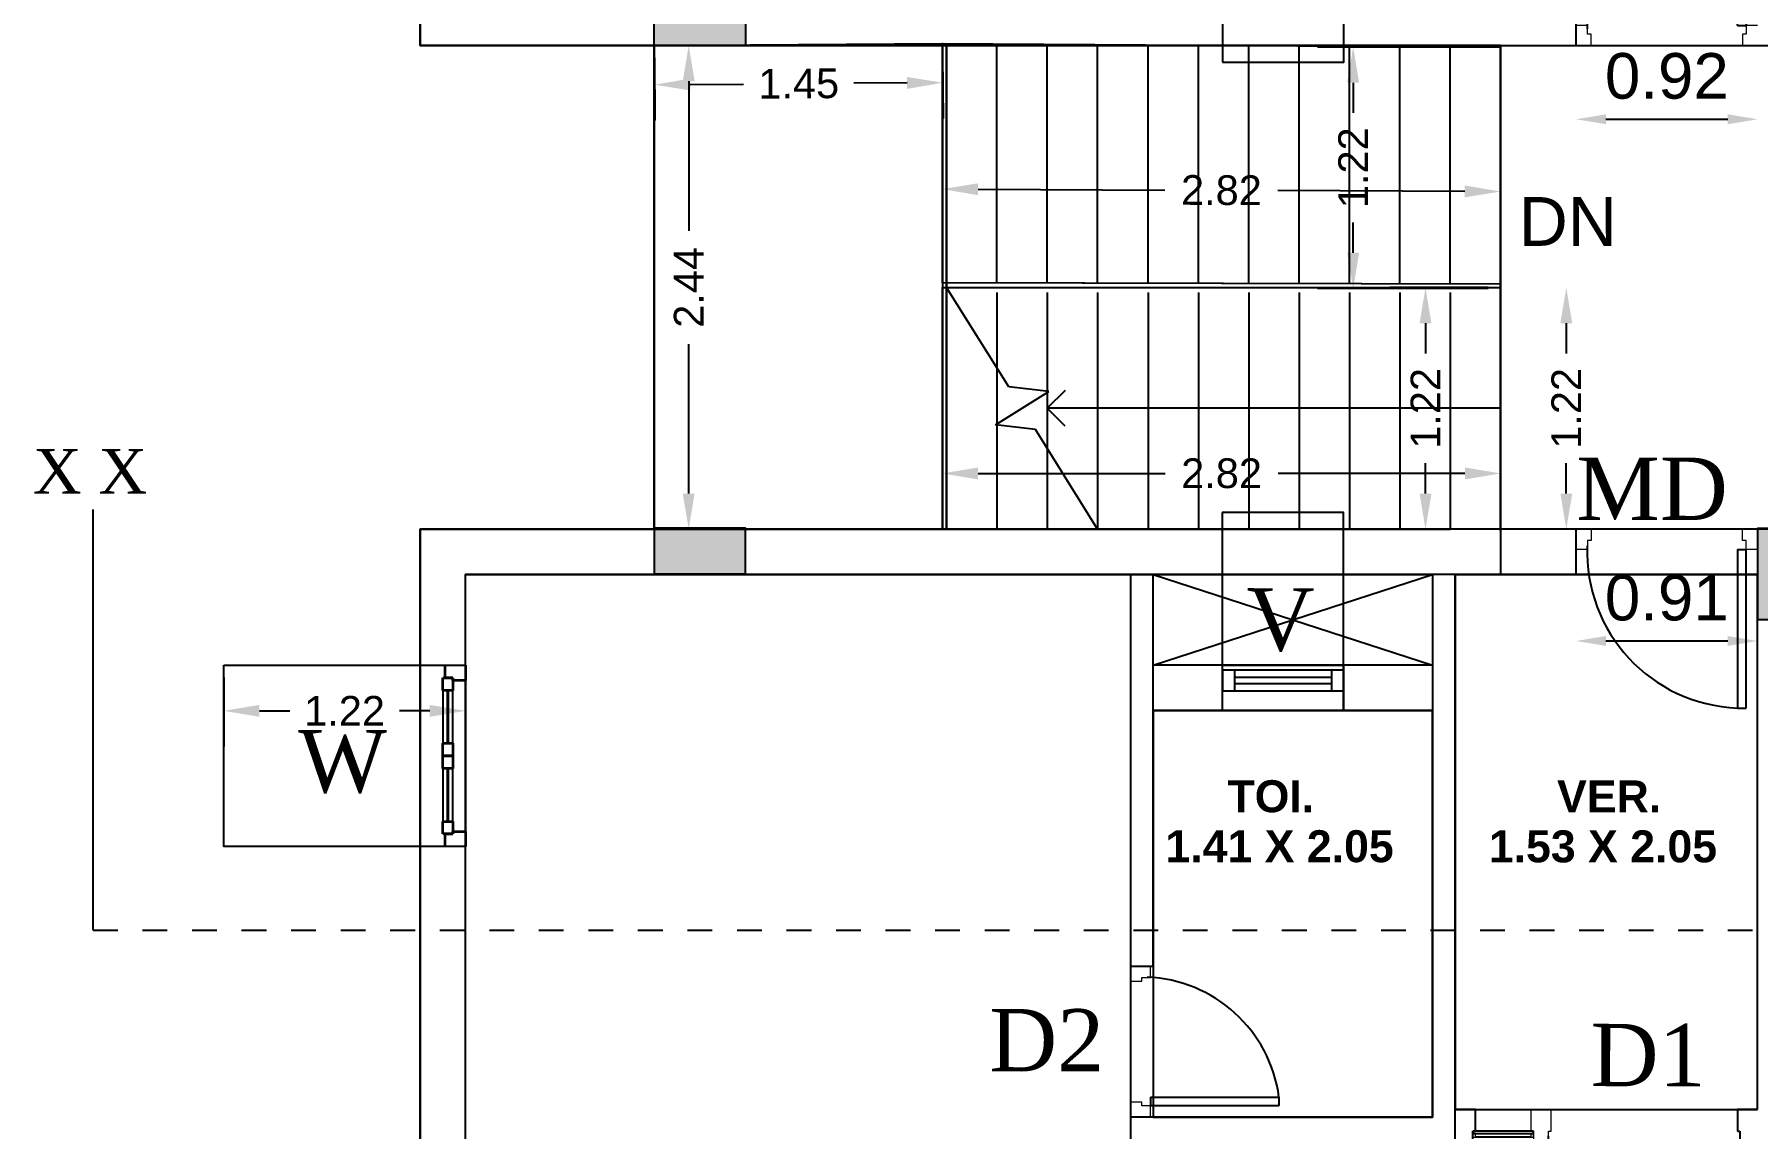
# Model space of a CAD drawing. Header units: metres. Extents: x 8742 to 14639, y -4028 to 1902.
# Drawn here: x 8768.46 to 8777.15, y 1853.75 to 1859.27 of the extents above; entities that cross this region are included whole.
import ezdxf

# ---------------------------------------------------------------- set-up
doc = ezdxf.new("R2010")
doc.units = ezdxf.units.M
doc.linetypes.add('Dash', pattern=[0.25, 0.125, -0.125])
for name, color, linetype in [('BLK_1_FLR_1_BLT_UP_AREA', 3, 'Continuous'), ('BLK_1_FLR_1_BLT_UP_AREA_DEDUCT', 3, 'Continuous'), ('BLK_1_FLR_1_CARPET_AREA', 3, 'Continuous'), ('BLK_1_FLR_1_EXIT_WIDTH_DOOR', 2, 'Continuous'), ('BLK_1_FLR_1_EXIT_WIDTH_STAIR', 1, 'Continuous'), ('BLK_1_FLR_1_REGULAR_ROOM_2', 1, 'Continuous'), ('BLK_1_FLR_1_ROOM_2_LIGHT_VENTILATION_2', 1, 'Continuous'), ('BLK_1_FLR_1_STAIR_1', 1, 'Continuous'), ('BLK_1_FLR_1_STAIR_1_FLIGHT_1', 7, 'Continuous'), ('BLK_1_FLR_1_STAIR_1_FLIGHT_2', 7, 'Continuous'), ('BLK_1_FLR_1_STAIR_1_LANDING_1', 7, 'Continuous'), ('BLK_1_FLR_1_UNITFA_1', 234, 'Continuous'), ('BLK_1_FLR_1_UNITFA_4', 234, 'Continuous'), ('BLK_1_FLR_1_VERANDAH', 5, 'Continuous'), ('BLK_1_FLR_1_WC_BATH', 3, 'Continuous'), ('TEXT 1', 7, 'Continuous'), ('TOILET_VENTILATION', 6, 'Continuous')]:
    doc.layers.add(name, color=color, linetype=linetype)
doc.styles.add('ANAND', font='times.ttf')
doc.styles.add('Arial', font='arial.ttf', dxfattribs={"height": 9.680442})
doc.styles.add('Arial_B_2', font='arialbd.ttf', dxfattribs={"height": 10.306118})
doc.styles.get("Standard").update_dxf_attribs({"font": 'arial.ttf'})
doc.styles.add('style1', font='times.ttf')
doc.dimstyles.new('ISO-25', dxfattribs={"dimtxt": 0.23, "dimasz": 0.15, "dimexe": 1.25, "dimexo": 0.625, "dimgap": 0.1, "dimtad": 1, "dimdsep": 46, "dimtxsty": 'Standard', "dimcen": 0, "dimse1": 1, "dimse2": 1, "dimadec": 0, "dimazin": 0, "dimtfac": 1, "dimtmove": 0, "dimatfit": 3, "dimfxl": 0, "dimarcsym": 0})
doc.dimstyles.get("Standard").update_dxf_attribs({"dimtxt": 0.15, "dimasz": 0.18, "dimexe": 0.18, "dimexo": 0.0625, "dimgap": 0.09, "dimtad": 0, "dimzin": 0, "dimdsep": 46, "dimtxsty": 'Standard', "dimcen": 0.09, "dimadec": 0, "dimazin": 0, "dimtfac": 1, "dimtofl": 0, "dimtmove": 0, "dimatfit": 3, "dimfxl": 0, "dimtolj": 1, "dimtzin": 0, "dimarcsym": 0})
doc.dimstyles.new('STANDARD$0', dxfattribs={"dimscale": 0, "dimtxt": 9, "dimasz": 2, "dimexe": 2, "dimexo": 1, "dimgap": 0.5, "dimtad": 1, "dimdec": 1, "dimzin": 0, "dimdsep": 46, "dimlunit": 4, "dimtxsty": 'Standard', "dimblk1": 'ARCHTICK', "dimblk2": 'ARCHTICK', "dimsah": 1, "dimcen": 0, "dimdle": 1.5, "dimclrd": 1, "dimclre": 1, "dimclrt": 4, "dimadec": 0, "dimazin": 0, "dimtfac": 0.3, "dimtdec": 1, "dimtix": 1, "dimtmove": 0, "dimatfit": 3, "dimldrblk": 'ARCHTICK', "dimfxl": 0, "dimfrac": 2, "dimtolj": 1, "dimtzin": 0, "dimarcsym": 0})

# ---------------------------------------------------------------- blocks, each defined once
blk = doc.blocks.new('DOOR - DOOR-1657968-3_1ST_FLOOR')
for p, q in [((14, 31), (15.75, 31)), ((14, -0.5), (14, 31)), ((15.75, 31), (15.75, -0.5)), ((14, -0.5), (15.75, -0.5))]:
    blk.add_line(p, q)
at = {"lineweight": 18}
for p, q in [((-15.75, -0.5), (-18, -0.5)), ((-15.75, -2.25), (-15.75, -0.5)), ((-15, -2.25), (-15.75, -2.25)), ((-15, -4.5), (-15, -2.25)), ((15.75, -2.25), (15, -2.25)), ((15, -2.25), (15, -4.5)), ((18, -0.5), (15.75, -0.5)), ((15.75, -0.5), (15.75, -2.25)), ((-18, -4.5), (-15, -4.5)), ((15, -4.5), (18, -4.5))]:
    blk.add_line(p, q, dxfattribs=at)
blk.add_arc((15.2, 0), 31.02, 92.2138, 182.2138)
blk = doc.blocks.new('DOOR - DOOR-1656807-3_1ST_FLOOR')
at = {"lineweight": 18}
for p, q in [((-18, 4.5), (-15, 4.5)), ((-15, 4.5), (-15, 2.25)), ((15, 4.5), (18, 4.5)), ((15, 2.25), (15, 4.5)), ((-15.75, 0.5), (-18, 0.5)), ((-15.75, 2.25), (-15.75, 0.5)), ((-15, 2.25), (-15.75, 2.25)), ((15.75, 2.25), (15, 2.25)), ((15.75, 0.5), (15.75, 2.25)), ((18, 0.5), (15.75, 0.5))]:
    blk.add_line(p, q, dxfattribs=at)
for p, q in [((14, 0.5), (15.75, 0.5)), ((14, 0.5), (14, -31)), ((15.75, -31), (15.75, 0.5)), ((14, -31), (15.75, -31))]:
    blk.add_line(p, q)
blk.add_arc((15.2, 0), 31.02, 177.7862, 267.7862)
blk = doc.blocks.new('Main Door - Main Door-1701224-3_1ST_FLOOR')
for p, q in [((-26.5, 40.25), (-24.75, 40.25)), ((-26.5, 40.25), (-26.5, 2.25)), ((-24.75, 2.25), (-24.75, 40.25)), ((-26.5, 2.25), (-30, 2.25)), ((-24.75, 2.25), (-26.5, 2.25)), ((-26.5, 0.5), (-26.5, 2.25)), ((-26, 0.5), (-26.5, 0.5)), ((-26, -3.75), (-26, 0.5)), ((26.5, 2.25), (14.5, 2.25)), ((26.5, 1), (14.5, 1)), ((14.5, 1), (14.5, 0.5)), ((14.5, 0.5), (26.5, 0.5)), ((15, 1.7), (26, 1.7)), ((26.5, 0.5), (26, 0.5)), ((26, 0.5), (26, -3.75)), ((30, 2.25), (26.5, 2.25)), ((26.5, 2.25), (26.5, 0.5)), ((26.5, 0.5), (26.5, 1)), ((-30, -3.75), (-26, -3.75)), ((26, -3.75), (30, -3.75))]:
    blk.add_line(p, q)
at = {"lineweight": 18}
for p, q in [((11, 0.5), (11, -3.75)), ((11.5, 0.5), (11, 0.5)), ((14.5, 2.25), (11.5, 2.25)), ((11.5, 2.25), (11.5, 0.5)), ((14.5, 0.5), (14.5, 2.25)), ((15, 1.7), (14.5, 1.7)), ((14.5, 1.7), (14.5, 1)), ((14.5, 1), (15, 1)), ((15, 0.5), (14.5, 0.5)), ((15, 1), (15, 1.7)), ((15, -3.75), (15, 0.5)), ((26.5, 1.7), (26, 1.7)), ((26, 1.7), (26, 1)), ((26, 1), (26.5, 1)), ((26.5, 1), (26.5, 1.7)), ((11, -3.75), (15, -3.75))]:
    blk.add_line(p, q, dxfattribs=at)
blk.add_arc((-25.98, 2.71), 37.56, 358.1278, 88.1278)
blk = doc.blocks.new('Louvre - V1-1730498-3_1ST_FLOOR')
for p, q in [((-23.42, 0.9), (-23.42, 4.88)), ((0.58, 4.88), (0.58, 0.9)), ((0.58, 0.9), (-23.42, 0.9)), ((-23.42, 0.9), (-23.42, -3.16)), ((-21.06, -3.16), (-21.06, 0.9)), ((-1.78, -3.16), (-1.78, 0.9)), ((0.58, -3.16), (0.58, 0.9)), ((-23.42, -3.16), (0.58, -3.16)), ((-21.06, -0.46), (-1.78, -0.46)), ((-1.78, -1.81), (-21.06, -1.81))]:
    blk.add_line(p, q)
blk = doc.blocks.new('DOOR - TOI_-1641784-3_1ST_FLOOR')
for p, q in [((11, 27.25), (12.75, 27.25)), ((11, 1.75), (11, 27.25)), ((12.75, 27.25), (12.75, 1.75)), ((11, 1.75), (12.75, 1.75))]:
    blk.add_line(p, q)
at = {"lineweight": 18}
for p, q in [((-12.75, 1.75), (-15, 1.75)), ((-12.75, 0), (-12.75, 1.75)), ((15, 1.75), (12.75, 1.75)), ((12.75, 1.75), (12.75, 0)), ((-15, -2.25), (-12, -2.25)), ((-12, 0), (-12.75, 0)), ((-12, -2.25), (-12, 0)), ((12.75, 0), (12, 0)), ((12, 0), (12, -2.25)), ((12, -2.25), (15, -2.25))]:
    blk.add_line(p, q, dxfattribs=at)
blk.add_arc((14.68, 0), 27.5, 97.6803, 177.8085)
blk = doc.blocks.new('W 1 - W 1-1209876-3_1ST_FLOOR')
at = {"lineweight": 35}
for p, q in [((-18, 4.5), (-15, 4.5)), ((-15, 4.5), (-15, 2.03)), ((15, 4.5), (18, 4.5)), ((15, 2.03), (15, 4.5)), ((-15.5, 0.5), (-18, 0.5)), ((-15.5, 0), (-15.5, 2.03)), ((-15.5, 2.03), (-13, 2.03)), ((-15, 2.03), (-15.5, 2.03)), ((-15.5, 2.03), (-15.5, 0.5)), ((-13, 2.03), (-13, 0)), ((-13, 1.01), (-2.5, 1.01)), ((-13, 0.99), (-13, 1.01)), ((-2.5, 0.99), (-13, 0.99)), ((-2.5, 0), (-2.5, 2.03)), ((-2.5, 2.03), (0, 2.03)), ((-2.5, 1.01), (-2.5, 0.99)), ((0, 0), (-2.5, 0)), ((0, 2.03), (0, 0)), ((0, 0), (0, 2.03)), ((0, 2.03), (2.5, 2.03)), ((2.5, 2.03), (2.5, 0)), ((2.5, 1.01), (13, 1.01)), ((2.5, 0.99), (2.5, 1.01)), ((13, 0.99), (2.5, 0.99)), ((13, 0), (13, 2.03)), ((13, 2.03), (15.5, 2.03)), ((13, 1.01), (13, 0.99)), ((15.5, 0), (13, 0)), ((15.5, 2.03), (15, 2.03)), ((15.5, 2.03), (15.5, 0)), ((15.5, 0.5), (15.5, 2.03)), ((18, 0.5), (15.5, 0.5)), ((-13, 0), (-15.5, 0)), ((2.5, 0), (0, 0))]:
    blk.add_line(p, q, dxfattribs=at)
for p, q in [((-2.5, 2.03), (-13, 2.03)), ((-13, 0), (-2.5, 0)), ((13, 2.03), (2.5, 2.03)), ((2.5, 0), (13, 0))]:
    blk.add_line(p, q)
blk = doc.blocks.new('*D379')
at = {"layer": 'BLK_1_FLR_1_STAIR_1_LANDING_1', "color": 0, "lineweight": -2}
for p, q in [((8771.5837, 1859.1548), (8771.586, 1858.8395)), ((8773.038, 1859.1651), (8773.0402, 1858.8499)), ((8772.8589, 1859.0286), (8772.5901, 1859.0267)), ((8771.7647, 1859.0208), (8772.0335, 1859.0227))]:
    blk.add_line(p, q, dxfattribs=at)
at = {"layer": 'BLK_1_FLR_1_STAIR_1_LANDING_1', "color": 0}
for points in [[(8771.7645, 1859.0508), (8771.7649, 1858.9908), (8771.5847, 1859.0195)], [(8772.8587, 1859.0586), (8772.8591, 1858.9986), (8773.0389, 1859.0299)]]:
    blk.add_solid(points, dxfattribs=at)
at = {"layer": 'Defpoints', "color": 0}
for p in [(8771.5833, 1859.2173), (8773.0375, 1859.2276), (8771.5847, 1859.0195)]:
    blk.add_point(p, dxfattribs=at)
at = {"layer": 'BLK_1_FLR_1_STAIR_1_LANDING_1', "color": 0, "insert": (8772.3118, 1859.0247), "char_height": 0.15, "attachment_point": 5, "rotation": 0.4073}
blk.add_mtext('\\A1;1.45', dxfattribs=at)
blk = doc.blocks.new('*D380')
at = {"layer": 'BLK_1_FLR_1_STAIR_1_FLIGHT_1', "color": 0, "lineweight": -2}
for p, q in [((8773.0375, 1857.1206), (8773.0375, 1857.2381)), ((8775.8542, 1857.1206), (8775.8542, 1857.2381)), ((8773.2175, 1857.0581), (8774.1605, 1857.0581)), ((8775.6742, 1857.0581), (8774.7312, 1857.0581))]:
    blk.add_line(p, q, dxfattribs=at)
at = {"layer": 'BLK_1_FLR_1_STAIR_1_FLIGHT_1', "color": 0}
for points in [[(8773.2175, 1857.0881), (8773.2175, 1857.0281), (8773.0375, 1857.0581)], [(8775.6742, 1857.0881), (8775.6742, 1857.0281), (8775.8542, 1857.0581)]]:
    blk.add_solid(points, dxfattribs=at)
at = {"layer": 'Defpoints', "color": 0}
for p in [(8773.0375, 1857.0581), (8775.8542, 1857.0581), (8775.8542, 1857.0581)]:
    blk.add_point(p, dxfattribs=at)
at = {"layer": 'BLK_1_FLR_1_STAIR_1_FLIGHT_1', "color": 0, "insert": (8774.4459, 1857.0581), "char_height": 0.15, "attachment_point": 5}
blk.add_mtext('\\A1;2.82', dxfattribs=at)
blk = doc.blocks.new('*D381')
at = {"layer": 'BLK_1_FLR_1_STAIR_1_FLIGHT_2', "color": 0, "lineweight": -2}
for p, q in [((8773.0372, 1858.5616), (8773.0362, 1858.313)), ((8775.8538, 1858.5493), (8775.8527, 1858.3006)), ((8773.2169, 1858.4922), (8774.1599, 1858.488)), ((8775.6735, 1858.4814), (8774.7305, 1858.4856))]:
    blk.add_line(p, q, dxfattribs=at)
at = {"layer": 'BLK_1_FLR_1_STAIR_1_FLIGHT_2', "color": 0}
for points in [[(8773.2171, 1858.5222), (8773.2168, 1858.4622), (8773.0369, 1858.493)], [(8775.6736, 1858.5114), (8775.6733, 1858.4514), (8775.8535, 1858.4806)]]:
    blk.add_solid(points, dxfattribs=at)
at = {"layer": 'Defpoints', "color": 0}
for p in [(8773.0375, 1858.6241), (8775.854, 1858.6118), (8775.8535, 1858.4806)]:
    blk.add_point(p, dxfattribs=at)
at = {"layer": 'BLK_1_FLR_1_STAIR_1_FLIGHT_2', "color": 0, "insert": (8774.4452, 1858.4868), "char_height": 0.15, "attachment_point": 5, "rotation": 359.74925}
blk.add_mtext('\\A1;2.82', dxfattribs=at)
blk = doc.blocks.new('*D382')
at = {"layer": 'BLK_1_FLR_1_STAIR_1_FLIGHT_1', "color": 0, "lineweight": -2}
for p, q in [((8775.7916, 1857.9959), (8775.2951, 1857.9959)), ((8775.4751, 1857.8159), (8775.4751, 1857.6633)), ((8775.4751, 1856.9568), (8775.4751, 1857.1093)), ((8775.7916, 1856.7768), (8775.2951, 1856.7768))]:
    blk.add_line(p, q, dxfattribs=at)
at = {"layer": 'BLK_1_FLR_1_STAIR_1_FLIGHT_1', "color": 0}
for points in [[(8775.4451, 1857.8159), (8775.5051, 1857.8159), (8775.4751, 1857.9959)], [(8775.4451, 1856.9568), (8775.5051, 1856.9568), (8775.4751, 1856.7768)]]:
    blk.add_solid(points, dxfattribs=at)
at = {"layer": 'Defpoints', "color": 0}
for p in [(8775.4751, 1857.9959), (8775.8541, 1857.9959), (8775.8541, 1856.7768)]:
    blk.add_point(p, dxfattribs=at)
at = {"layer": 'BLK_1_FLR_1_STAIR_1_FLIGHT_1', "color": 0, "insert": (8775.4751, 1857.3863), "char_height": 0.15, "attachment_point": 5, "rotation": 90}
blk.add_mtext('\\A1;1.22', dxfattribs=at)
blk = doc.blocks.new('*D383')
at = {"layer": 'BLK_1_FLR_1_STAIR_1_FLIGHT_2', "color": 0, "lineweight": -2}
for p, q in [((8775.7915, 1859.2096), (8774.9301, 1859.2096)), ((8775.1101, 1859.0296), (8775.1101, 1858.8776)), ((8775.1101, 1858.1716), (8775.1101, 1858.3236)), ((8775.7915, 1857.9916), (8774.9301, 1857.9916))]:
    blk.add_line(p, q, dxfattribs=at)
at = {"layer": 'BLK_1_FLR_1_STAIR_1_FLIGHT_2', "color": 0}
for points in [[(8775.0801, 1859.0296), (8775.1401, 1859.0296), (8775.1101, 1859.2096)], [(8775.0801, 1858.1716), (8775.1401, 1858.1716), (8775.1101, 1857.9916)]]:
    blk.add_solid(points, dxfattribs=at)
at = {"layer": 'Defpoints', "color": 0}
for p in [(8775.1101, 1859.2096), (8775.854, 1859.2096), (8775.854, 1857.9916)]:
    blk.add_point(p, dxfattribs=at)
at = {"layer": 'BLK_1_FLR_1_STAIR_1_FLIGHT_2', "color": 0, "insert": (8775.1101, 1858.6006), "char_height": 0.15, "attachment_point": 5, "rotation": 90}
blk.add_mtext('\\A1;1.22', dxfattribs=at)
blk = doc.blocks.new('*D388')
at = {"layer": 'BLK_1_FLR_1_ROOM_2_LIGHT_VENTILATION_2', "color": 0, "lineweight": -2}
for p, q in [((8769.4102, 1856.0278), (8769.4102, 1855.6801)), ((8770.63, 1856.0278), (8770.63, 1855.6801)), ((8769.5902, 1855.8601), (8769.7431, 1855.8601)), ((8770.45, 1855.8601), (8770.2971, 1855.8601))]:
    blk.add_line(p, q, dxfattribs=at)
at = {"layer": 'BLK_1_FLR_1_ROOM_2_LIGHT_VENTILATION_2', "color": 0}
for points in [[(8769.5902, 1855.8901), (8769.5902, 1855.8301), (8769.4102, 1855.8601)], [(8770.45, 1855.8901), (8770.45, 1855.8301), (8770.63, 1855.8601)]]:
    blk.add_solid(points, dxfattribs=at)
at = {"layer": 'Defpoints', "color": 0}
for p in [(8769.4102, 1856.0903), (8770.63, 1856.0903), (8770.63, 1855.8601)]:
    blk.add_point(p, dxfattribs=at)
at = {"layer": 'BLK_1_FLR_1_ROOM_2_LIGHT_VENTILATION_2', "color": 0, "insert": (8770.0201, 1855.8601), "char_height": 0.15, "attachment_point": 5}
blk.add_mtext('\\A1;1.22', dxfattribs=at)
blk = doc.blocks.new('*D367')
at = {"layer": 'BLK_1_FLR_1_STAIR_1_LANDING_1', "color": 0, "lineweight": -2}
for p, q in [((8771.6458, 1859.2173), (8771.9367, 1859.2173)), ((8771.7567, 1859.0373), (8771.7567, 1858.2828)), ((8771.7567, 1856.9567), (8771.7567, 1857.7112)), ((8771.6458, 1856.7767), (8771.9367, 1856.7767))]:
    blk.add_line(p, q, dxfattribs=at)
at = {"layer": 'BLK_1_FLR_1_STAIR_1_LANDING_1', "color": 0}
for points in [[(8771.7267, 1859.0373), (8771.7867, 1859.0373), (8771.7567, 1859.2173)], [(8771.7267, 1856.9567), (8771.7867, 1856.9567), (8771.7567, 1856.7767)]]:
    blk.add_solid(points, dxfattribs=at)
at = {"layer": 'Defpoints', "color": 0}
for p in [(8771.5833, 1859.2173), (8771.5833, 1856.7767), (8771.7567, 1856.7767)]:
    blk.add_point(p, dxfattribs=at)
at = {"layer": 'BLK_1_FLR_1_STAIR_1_LANDING_1', "color": 0, "insert": (8771.7567, 1857.997), "char_height": 0.15, "attachment_point": 5, "rotation": 90}
blk.add_mtext('\\A1;2.44', dxfattribs=at)
blk = doc.blocks.new('*D400')
at = {"layer": 'BLK_1_FLR_1_EXIT_WIDTH_STAIR', "color": 0, "lineweight": -2}
for p, q in [((8776.1856, 1857.8159), (8776.1856, 1857.6633)), ((8776.1856, 1856.9568), (8776.1856, 1857.1093))]:
    blk.add_line(p, q, dxfattribs=at)
at = {"layer": 'BLK_1_FLR_1_EXIT_WIDTH_STAIR', "color": 0}
for points in [[(8776.1556, 1857.8159), (8776.2156, 1857.8159), (8776.1856, 1857.9959)], [(8776.1556, 1856.9568), (8776.2156, 1856.9568), (8776.1856, 1856.7768)]]:
    blk.add_solid(points, dxfattribs=at)
at = {"layer": 'Defpoints', "color": 0}
for p in [(8775.8542, 1857.9959), (8776.1856, 1857.9959), (8775.8542, 1856.7768)]:
    blk.add_point(p, dxfattribs=at)
at = {"layer": 'BLK_1_FLR_1_EXIT_WIDTH_STAIR', "color": 0, "insert": (8776.1856, 1857.3863), "char_height": 0.15, "attachment_point": 5, "rotation": 90}
blk.add_mtext('\\A1;1.22', dxfattribs=at)
blk = doc.blocks.new('*D403')
at = {"layer": 'BLK_1_FLR_1_EXIT_WIDTH_DOOR', "color": 0, "lineweight": -2}
blk.add_line((8776.3855, 1856.2126), (8777.0002, 1856.2126), dxfattribs=at)
at = {"layer": 'BLK_1_FLR_1_EXIT_WIDTH_DOOR', "color": 0}
for points in [[(8776.3855, 1856.2376), (8776.3855, 1856.1876), (8776.2355, 1856.2126)], [(8777.0002, 1856.2376), (8777.0002, 1856.1876), (8777.1502, 1856.2126)]]:
    blk.add_solid(points, dxfattribs=at)
at = {"layer": 'Defpoints', "color": 0}
for p in [(8776.2355, 1856.7767), (8777.1502, 1856.7763), (8777.1502, 1856.2126)]:
    blk.add_point(p, dxfattribs=at)
at = {"layer": 'BLK_1_FLR_1_EXIT_WIDTH_DOOR', "color": 0, "insert": (8776.6928, 1856.43), "char_height": 0.23, "attachment_point": 5}
blk.add_mtext('0.91', dxfattribs=at)
blk = doc.blocks.new('*D405')
at = {"layer": 'BLK_1_FLR_1_EXIT_WIDTH_DOOR', "color": 0, "lineweight": -2}
blk.add_line((8776.3855, 1858.8453), (8777.0007, 1858.8453), dxfattribs=at)
at = {"layer": 'BLK_1_FLR_1_EXIT_WIDTH_DOOR', "color": 0}
for points in [[(8776.3855, 1858.8703), (8776.3855, 1858.8203), (8776.2355, 1858.8453)], [(8777.0007, 1858.8703), (8777.0007, 1858.8203), (8777.1507, 1858.8453)]]:
    blk.add_solid(points, dxfattribs=at)
at = {"layer": 'Defpoints', "color": 0}
for p in [(8776.2355, 1859.2173), (8777.1507, 1859.2161), (8777.1507, 1858.8453)]:
    blk.add_point(p, dxfattribs=at)
at = {"layer": 'BLK_1_FLR_1_EXIT_WIDTH_DOOR', "color": 0, "insert": (8776.6931, 1859.0627), "char_height": 0.23, "attachment_point": 5}
blk.add_mtext('0.92', dxfattribs=at)

msp = doc.modelspace()

# ---------------------------------------------------------------- hatches: boundary and pattern name
h = msp.add_hatch(color=1)
h.dxf.hatch_style = 1
h.paths.add_polyline_path([(8772.0433, 1859.2173), (8772.0433, 1859.4473), (8771.5833, 1859.4473), (8771.5833, 1859.2173)])
h = msp.add_hatch(color=1)
h.dxf.hatch_style = 1
h.paths.add_polyline_path([(8771.5827, 1856.7821), (8771.5826, 1856.5521), (8772.0426, 1856.5519), (8772.0427, 1856.7819)])
h = msp.add_hatch(color=1)
h.dxf.hatch_style = 1
h.paths.add_polyline_path([(8777.3802, 1856.7806), (8777.1502, 1856.7807), (8777.1499, 1856.3207), (8777.3799, 1856.3206)])

# ---------------------------------------------------------------- linework, layer by layer
for p, q in [((8770.4012, 1859.9037), (8770.4012, 1859.2173)), ((8776.2355, 1859.2173), (8776.2355, 1859.4461)), ((8770.4012, 1859.2173), (8771.5833, 1859.2173)), ((8771.5833, 1856.7767), (8771.5833, 1859.2173)), ((8771.5833, 1859.2173), (8771.5833, 1856.7767)), ((8771.5833, 1859.2173), (8773.0578, 1859.2173)), ((8771.5833, 1856.7767), (8771.5833, 1859.2173)), ((8771.8121, 1859.2173), (8775.6, 1859.2173)), ((8773.0578, 1858.0062), (8773.0578, 1859.2173)), ((8773.0578, 1859.2173), (8775.6, 1859.2173)), ((8773.312, 1858.0216), (8773.312, 1859.2173)), ((8773.5662, 1858.0216), (8773.5662, 1859.2173)), ((8773.8204, 1858.0216), (8773.8204, 1859.2173)), ((8774.0747, 1858.0216), (8774.0747, 1859.2173)), ((8774.3289, 1858.0216), (8774.3289, 1859.2173)), ((8774.5831, 1858.0216), (8774.5831, 1859.2173)), ((8774.8373, 1858.0163), (8774.8373, 1859.2173)), ((8775.0915, 1858.0157), (8775.0915, 1859.2173)), ((8775.3458, 1858.0151), (8775.3458, 1859.2173)), ((8775.6, 1859.2173), (8776.3118, 1859.2173)), ((8775.6, 1858.0145), (8775.6, 1859.2173)), ((8773.0578, 1857.997), (8773.0578, 1858.0062)), ((8773.3717, 1857.4947), (8773.0578, 1857.997)), ((8773.0578, 1857.997), (8773.0578, 1856.7767)), ((8775.8542, 1858.0216), (8775.8542, 1856.5479)), ((8773.312, 1857.9716), (8773.312, 1857.5902)), ((8773.5662, 1857.9716), (8773.5662, 1857.472)), ((8773.8204, 1857.9716), (8773.8204, 1856.7767)), ((8774.0747, 1857.9716), (8774.0747, 1856.7767)), ((8774.3289, 1857.9716), (8774.3289, 1856.7767)), ((8774.5831, 1857.9716), (8774.5831, 1856.7767)), ((8774.8373, 1857.9716), (8774.8373, 1856.7767)), ((8775.0915, 1857.9716), (8775.0915, 1856.7767)), ((8775.3458, 1857.9716), (8775.3458, 1856.7767)), ((8775.6, 1857.9716), (8775.6, 1856.7767)), ((8773.312, 1857.5902), (8773.312, 1857.3074)), ((8773.3044, 1857.3027), (8773.5738, 1857.4711)), ((8773.5738, 1857.4711), (8773.3717, 1857.4947)), ((8773.6561, 1857.4767), (8773.5662, 1857.3869)), ((8773.5662, 1857.472), (8773.5662, 1857.4663)), ((8773.5662, 1857.4663), (8773.5662, 1857.1835)), ((8773.6561, 1857.297), (8773.5662, 1857.3869)), ((8775.8542, 1857.3869), (8773.5662, 1857.3869)), ((8773.5065, 1857.2791), (8773.3044, 1857.3027)), ((8773.312, 1857.3074), (8773.312, 1857.3018)), ((8773.312, 1857.3018), (8773.312, 1856.7767)), ((8773.8204, 1856.7767), (8773.5065, 1857.2791)), ((8773.5662, 1857.1835), (8773.5662, 1856.7767)), ((8771.5833, 1856.7767), (8770.4012, 1856.7767)), ((8770.4012, 1856.7767), (8770.4012, 1856.0903)), ((8773.0578, 1856.7767), (8771.5833, 1856.7767)), ((8775.6, 1856.7767), (8772.0409, 1856.7767)), ((8773.8204, 1856.7767), (8773.0578, 1856.7767)), ((8776.2355, 1856.7767), (8775.8542, 1856.7767)), ((8776.2355, 1856.5479), (8776.2355, 1856.7767)), ((8770.63, 1852.8872), (8770.63, 1856.5479)), ((8775.6254, 1856.5479), (8770.63, 1856.5479)), ((8773.9857, 1856.5479), (8775.3966, 1856.5479)), ((8773.9857, 1856.5479), (8773.9857, 1854.5722)), ((8774.1001, 1856.0903), (8774.1001, 1856.5479)), ((8775.511, 1856.5479), (8775.511, 1856.0903)), ((8775.6254, 1856.5479), (8776.2355, 1856.5479)), ((8775.6254, 1851.4), (8775.6254, 1856.5479)), ((8770.4012, 1856.0903), (8770.63, 1856.0903)), ((8770.4012, 1855.1751), (8770.4012, 1856.0903)), ((8774.451, 1856.0903), (8774.1001, 1856.0903)), ((8774.451, 1855.8615), (8774.451, 1856.0903)), ((8774.451, 1856.0903), (8775.0611, 1856.0903)), ((8775.511, 1856.0903), (8775.0611, 1856.0903)), ((8775.0611, 1856.0903), (8775.0611, 1855.8615)), ((8774.1001, 1854.5722), (8774.1001, 1855.8615)), ((8774.1001, 1855.8615), (8774.451, 1855.8615)), ((8775.0611, 1855.8615), (8774.451, 1855.8615)), ((8775.0611, 1855.8615), (8775.511, 1855.8615)), ((8775.511, 1855.8615), (8775.511, 1853.8096)), ((8770.63, 1855.1751), (8770.4012, 1855.1751)), ((8770.4012, 1855.1751), (8770.4012, 1852.8872)), ((8773.9857, 1854.5722), (8774.1001, 1854.5722)), ((8773.9857, 1853.8096), (8773.9857, 1851.4)), ((8775.511, 1853.8096), (8773.9857, 1853.8096))]:
    msp.add_line(p, q)
at = {"ltscale": 50}
for p, q in [((8774.1001, 1856.0903), (8775.511, 1856.5479)), ((8774.1001, 1856.5479), (8775.511, 1856.0903))]:
    msp.add_line(p, q, dxfattribs=at)
for points in [[(8770.4012, 1859.2173), (8777.2651, 1859.2173), (8777.2651, 1873.0215), (8777.2651, 1873.0215), (8777.1507, 1873.0215), (8777.1507, 1873.2503), (8773.3755, 1873.2503), (8773.3755, 1874.4705), (8770.4012, 1874.4705), (8770.4012, 1867.9498), (8770.058, 1867.9498), (8770.058, 1864.4796), (8770.4012, 1864.4796), (8770.4012, 1859.2173)], [(8771.5833, 1856.7767), (8771.5833, 1859.2173), (8782.947, 1859.2173), (8782.947, 1856.7767)], [(8770.63, 1851.5144), (8770.63, 1856.5479), (8773.9857, 1856.5479), (8773.9857, 1851.5144)]]:
    msp.add_lwpolyline(points, close=True)
for points in [[(8770.0561, 1848.044), (8770.057, 1851.5145), (8770.4012, 1851.5144), (8770.4012, 1851.5144), (8770.4012, 1856.7767), (8771.5833, 1856.7767), (8771.5833, 1859.2173), (8770.4012, 1859.2173), (8770.4012, 1864.4796)], [(8775.8542, 1856.7697), (8775.854, 1859.2173), (8771.5833, 1859.2173), (8771.5833, 1856.7767), (8775.6, 1856.7767)], [(8773.0375, 1856.7767), (8771.5833, 1856.7767), (8771.5833, 1859.2173), (8773.0578, 1859.2173), (8773.0578, 1856.7767)], [(8773.0578, 1858.0205), (8773.0578, 1859.2173), (8775.854, 1859.2173), (8775.854, 1858.0139), (8773.0578, 1858.0205)], [(8775.8541, 1856.7768), (8773.0578, 1856.7767), (8773.0578, 1857.9958), (8775.8541, 1857.9959), (8775.8541, 1856.7768)], [(8770.63, 1851.5144), (8770.63, 1856.5479), (8773.9857, 1856.5479), (8773.9857, 1854.5722), (8774.1001, 1854.5722), (8774.1001, 1856.5479), (8775.511, 1856.5479), (8775.511, 1853.8096), (8773.9857, 1853.8096), (8773.9857, 1851.4)], [(8777.1507, 1853.8477), (8777.1507, 1856.5479), (8775.6254, 1856.5479), (8775.6254, 1853.8477), (8777.1507, 1853.8477)], [(8775.6254, 1851.4), (8775.6254, 1856.5479), (8776.2355, 1856.5479), (8777.1507, 1856.5479)], [(8774.1001, 1853.8096), (8775.511, 1853.8096), (8775.511, 1855.8615), (8774.1001, 1855.8615), (8774.1001, 1853.8096)]]:
    msp.add_lwpolyline(points)
at = {"layer": 'BLK_1_FLR_1_BLT_UP_AREA', "color": 3}
msp.add_lwpolyline([(8770.0561, 1848.044), (8770.057, 1851.5145), (8770.4012, 1851.5144), (8770.4012, 1851.5144), (8770.4012, 1856.7767), (8771.5833, 1856.7767), (8771.5833, 1859.2173), (8770.4012, 1859.2173), (8770.4012, 1864.4796)], dxfattribs=at)
at = {"layer": 'BLK_1_FLR_1_BLT_UP_AREA_DEDUCT', "color": 3}
msp.add_lwpolyline([(8774.1001, 1856.5479), (8775.511, 1856.5479), (8775.511, 1856.0903), (8774.1001, 1856.0903)], close=True, dxfattribs=at)
at = {"layer": 'BLK_1_FLR_1_CARPET_AREA', "color": 3}
msp.add_lwpolyline([(8771.5833, 1856.7767), (8771.5833, 1859.2173), (8782.947, 1859.2173), (8782.947, 1856.7767)], close=True, dxfattribs=at)
for points in [[(8770.63, 1851.5144), (8770.63, 1856.5479), (8773.9857, 1856.5479), (8773.9857, 1854.5722), (8774.1001, 1854.5722), (8774.1001, 1856.5479), (8775.511, 1856.5479), (8775.511, 1853.8096), (8773.9857, 1853.8096), (8773.9857, 1851.4)], [(8775.6254, 1851.4), (8775.6254, 1856.5479), (8776.2355, 1856.5479), (8777.1507, 1856.5479)]]:
    msp.add_lwpolyline(points, dxfattribs=at)
at = {"layer": 'BLK_1_FLR_1_REGULAR_ROOM_2'}
msp.add_lwpolyline([(8770.63, 1851.5144), (8770.63, 1856.5479), (8773.9857, 1856.5479), (8773.9857, 1851.5144)], close=True, dxfattribs=at)
at = {"layer": 'BLK_1_FLR_1_ROOM_2_LIGHT_VENTILATION_2'}
msp.add_lwpolyline([(8769.4102, 1856.0903), (8770.63, 1856.0903), (8770.63, 1855.1751), (8769.4102, 1855.1751), (8769.4102, 1856.0903)], dxfattribs=at)
at = {"layer": 'BLK_1_FLR_1_STAIR_1'}
msp.add_lwpolyline([(8775.8542, 1856.7697), (8775.854, 1859.2173), (8771.5833, 1859.2173), (8771.5833, 1856.7767), (8775.6, 1856.7767)], dxfattribs=at)
at = {"layer": 'BLK_1_FLR_1_STAIR_1_FLIGHT_1'}
msp.add_lwpolyline([(8775.8541, 1856.7768), (8773.0375, 1856.7767), (8773.0375, 1857.9958), (8775.8541, 1857.9959), (8775.8541, 1856.7768)], dxfattribs=at)
at = {"layer": 'BLK_1_FLR_1_STAIR_1_FLIGHT_2'}
msp.add_lwpolyline([(8773.0375, 1858.0206), (8773.0375, 1859.2276), (8775.854, 1859.2096), (8775.854, 1858.0139), (8773.0375, 1858.0206)], dxfattribs=at)
at = {"layer": 'BLK_1_FLR_1_STAIR_1_LANDING_1'}
msp.add_lwpolyline([(8773.0375, 1856.7767), (8771.5833, 1856.7767), (8771.5833, 1859.2173), (8773.0375, 1859.2276), (8773.0375, 1856.7767)], close=True, dxfattribs=at)
at = {"layer": 'BLK_1_FLR_1_UNITFA_1'}
msp.add_lwpolyline([(8770.4012, 1842.7437), (8774.4051, 1842.7437), (8774.4051, 1841.5235), (8777.3795, 1841.5235), (8777.3795, 1842.7437), (8777.2651, 1842.7437), (8777.2651, 1842.7437), (8777.2651, 1856.7767), (8775.6, 1856.7767), (8770.4012, 1856.7767), (8770.4012, 1851.5144), (8770.058, 1851.5144), (8770.0561, 1848.044), (8770.4012, 1848.0442), (8770.4012, 1842.7437)], close=True, dxfattribs=at)
at = {"layer": 'BLK_1_FLR_1_UNITFA_4'}
msp.add_lwpolyline([(8770.4012, 1859.2173), (8777.2651, 1859.2173), (8777.2651, 1873.0215), (8777.2651, 1873.0215), (8777.1507, 1873.0215), (8777.1507, 1873.2503), (8773.3755, 1873.2503), (8773.3755, 1874.4705), (8770.4012, 1874.4705), (8770.4012, 1867.9498), (8770.058, 1867.9498), (8770.058, 1864.4796), (8770.4012, 1864.4796), (8770.4012, 1859.2173)], close=True, dxfattribs=at)
at = {"layer": 'BLK_1_FLR_1_VERANDAH'}
msp.add_lwpolyline([(8777.1507, 1853.8477), (8777.1507, 1856.5479), (8775.6254, 1856.5479), (8775.6254, 1853.8477), (8777.1507, 1853.8477)], dxfattribs=at)
at = {"layer": 'BLK_1_FLR_1_WC_BATH'}
msp.add_lwpolyline([(8774.1001, 1853.8096), (8775.511, 1853.8096), (8775.511, 1855.8615), (8774.1001, 1855.8615), (8774.1001, 1853.8096)], dxfattribs=at)
at = {"layer": 'Defpoints'}
msp.add_line((8768.7507, 1854.7542), (8768.7507, 1856.8769), dxfattribs=at)
at = {"layer": 'Defpoints', "linetype": 'Dash'}
msp.add_line((8768.7507, 1854.7542), (8785.4514, 1854.7542), dxfattribs=at)
at = {"layer": 'Defpoints', "color": 5}
for points in [[(8772.0433, 1859.4473), (8772.0433, 1859.2173), (8771.5833, 1859.2173), (8771.5833, 1859.4473), (8772.0433, 1859.4473)], [(8772.0426, 1856.5519), (8772.0427, 1856.7819), (8771.5827, 1856.7821), (8771.5826, 1856.5521), (8772.0426, 1856.5519)], [(8777.1499, 1856.3207), (8777.3799, 1856.3206), (8777.3802, 1856.7806), (8777.1502, 1856.7807), (8777.1499, 1856.3207)]]:
    msp.add_lwpolyline(points, dxfattribs=at)
at = {"layer": 'TOILET_VENTILATION'}
for points in [[(8774.451, 1859.1327), (8775.0637, 1859.1327), (8775.0637, 1860.1325), (8774.451, 1860.1325), (8774.451, 1859.1327)], [(8774.4484, 1856.8613), (8774.4484, 1855.8615), (8775.0611, 1855.8615), (8775.0611, 1856.8613), (8774.4484, 1856.8613)]]:
    msp.add_lwpolyline(points, close=True, dxfattribs=at)

# ---------------------------------------------------------------- block references
at = {"xscale": 0.0254221210396509, "yscale": 0.0254221210396509, "zscale": 0.0254221210396509}
for name, p in [('DOOR - DOOR-1657968-3_1ST_FLOOR', (8776.6931, 1859.3317)), ('DOOR - DOOR-1656807-3_1ST_FLOOR', (8776.6931, 1856.6623))]:
    msp.add_blockref(name, p, dxfattribs=at)
for name, p, rotation in [('W 1 - W 1-1209876-3_1ST_FLOOR', (8770.5156, 1855.6327), 269.9999999999999), ('Louvre - V1-1730498-3_1ST_FLOOR', (8774.4658, 1855.9844), 180), ('DOOR - TOI_-1641784-3_1ST_FLOOR', (8774.0429, 1854.1909), 269.9999999999999), ('Main Door - Main Door-1701224-3_1ST_FLOOR', (8776.3881, 1853.7524), 180)]:
    msp.add_blockref(name, p, dxfattribs=dict(at, rotation=rotation))

# ---------------------------------------------------------------- texts
at = {"style": 'style1'}
msp.add_text('X X', height=0.225, dxfattribs=at).set_placement((8768.4477, 1856.9566))
at = {"insert": (8775.9449, 1858.4527), "char_height": 0.2461, "width": 0.591284, "attachment_point": 1, "line_spacing_factor": 0.938532, "style": 'Arial'}
msp.add_mtext('DN', dxfattribs=at)
at = {"layer": 'TEXT 1', "color": 7, "style": 'ANAND'}
for s, height, p in [('MD', 0.31437, (8776.2355, 1856.8239)), ('V', 0.3144, (8774.5722, 1856.1648)), ('W', 0.3144, (8769.7858, 1855.4494)), ('D2', 0.31437, (8773.2736, 1854.0412)), ('D1', 0.31437, (8776.3086, 1853.9664))]:
    msp.add_text(s, height=height, rotation=359.96632, dxfattribs=at).set_placement(p)
at = {"layer": 'TEXT 1', "char_height": 0.161233, "line_spacing_factor": 0.938532, "style": 'Arial_B_2'}
for s, insert, width, attachment_point in [('     TOI.\\P1.41 X 2.05', (8774.1626, 1855.5098), 1.561554, 1), (' VER.\\P1.53 X 2.05', (8776.3705, 1855.5092), 1.489101, 2)]:
    msp.add_mtext(s, dxfattribs=dict(at, insert=insert, width=width, attachment_point=attachment_point))

# ---------------------------------------------------------------- dimensions: what is measured, and where the dimension line sits
at = {"layer": 'BLK_1_FLR_1_EXIT_WIDTH_DOOR'}
dim = msp.add_linear_dim(base=(8777.1507, 1858.8453), p1=(8776.2355, 1859.2173), p2=(8777.1507, 1859.2161), dimstyle='ISO-25', dxfattribs=at)
dim.commit()
dim.dimension.update_dxf_attribs({"geometry": '*D405', "text_midpoint": (8776.6931, 1858.8453), "dimtype": 160})
dim = msp.add_linear_dim(base=(8777.1502, 1856.2126), p1=(8776.2355, 1856.7767), p2=(8777.1502, 1856.7763), dimstyle='ISO-25', dxfattribs=at)
dim.commit()
dim.dimension.update_dxf_attribs({"geometry": '*D403', "text_midpoint": (8776.6928, 1856.43)})
at = {"layer": 'BLK_1_FLR_1_EXIT_WIDTH_STAIR'}
dim = msp.add_linear_dim(base=(8776.1856, 1857.9959), p1=(8775.8542, 1856.7768), p2=(8775.8542, 1857.9959), angle=90, dimstyle='STANDARD$0', override={"dimscale": 1, "dimtxt": 0.15, "dimasz": 0.18, "dimexe": 0.18, "dimexo": 0.0625, "dimgap": 0.09, "dimtad": 0, "dimdec": 2, "dimlunit": 2, "dimsah": 0, "dimcen": 0.09, "dimdle": 0, "dimse1": 1, "dimse2": 1, "dimclrd": 0, "dimclre": 0, "dimclrt": 0, "dimtfac": 1, "dimtdec": 2, "dimtix": 0, "dimtofl": 0, "dimfrac": 0}, dxfattribs=at)
dim.commit()
dim.dimension.update_dxf_attribs({"geometry": '*D400', "text_midpoint": (8776.1856, 1857.3863)})
at = {"layer": 'BLK_1_FLR_1_ROOM_2_LIGHT_VENTILATION_2', "color": 232}
dim = msp.add_aligned_dim(p1=(8769.4102, 1856.0903), p2=(8770.63, 1856.0903), distance=-0.2303, dimstyle='Standard', dxfattribs=at)
dim.commit()
dim.dimension.update_dxf_attribs({"geometry": '*D388', "text_midpoint": (8770.0201, 1855.8601)})
at = {"layer": 'BLK_1_FLR_1_STAIR_1_FLIGHT_1', "color": 2}
dim = msp.add_aligned_dim(p1=(8775.8541, 1856.7768), p2=(8775.8541, 1857.9959), distance=0.3791, dimstyle='Standard', dxfattribs=at)
dim.commit()
dim.dimension.update_dxf_attribs({"geometry": '*D382', "text_midpoint": (8775.4751, 1857.3863)})
at = {"layer": 'BLK_1_FLR_1_STAIR_1_FLIGHT_1', "color": 1}
dim = msp.add_aligned_dim(p1=(8773.0375, 1857.0581), p2=(8775.8542, 1857.0581), distance=0, dimstyle='Standard', dxfattribs=at)
dim.commit()
dim.dimension.update_dxf_attribs({"geometry": '*D380', "text_midpoint": (8774.4459, 1857.0581)})
at = {"layer": 'BLK_1_FLR_1_STAIR_1_FLIGHT_2', "color": 2}
dim = msp.add_aligned_dim(p1=(8775.854, 1857.9916), p2=(8775.854, 1859.2096), distance=0.744, dimstyle='Standard', dxfattribs=at)
dim.commit()
dim.dimension.update_dxf_attribs({"geometry": '*D383', "text_midpoint": (8775.1101, 1858.6006)})
at = {"layer": 'BLK_1_FLR_1_STAIR_1_FLIGHT_2', "color": 1}
dim = msp.add_aligned_dim(p1=(8773.0375, 1858.6241), p2=(8775.854, 1858.6118), distance=-0.1311, dimstyle='Standard', dxfattribs=at)
dim.commit()
dim.dimension.update_dxf_attribs({"geometry": '*D381', "text_midpoint": (8774.4452, 1858.4868)})
at = {"layer": 'BLK_1_FLR_1_STAIR_1_LANDING_1', "color": 2}
dim = msp.add_aligned_dim(p1=(8773.0375, 1859.2276), p2=(8771.5833, 1859.2173), distance=0.1977, dimstyle='Standard', dxfattribs=at)
dim.commit()
dim.dimension.update_dxf_attribs({"geometry": '*D379', "text_midpoint": (8772.3118, 1859.0247)})
at = {"layer": 'BLK_1_FLR_1_STAIR_1_LANDING_1', "color": 1}
dim = msp.add_aligned_dim(p1=(8771.5833, 1859.2173), p2=(8771.5833, 1856.7767), distance=0.1734, dimstyle='Standard', dxfattribs=at)
dim.commit()
dim.dimension.update_dxf_attribs({"geometry": '*D367', "text_midpoint": (8771.7567, 1857.997)})

doc.saveas('drawing.dxf')
